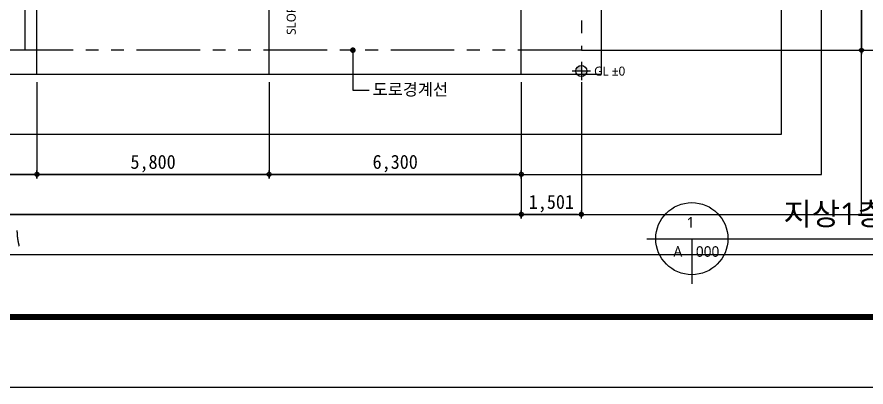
# Model space of a CAD drawing. Header units: millimetres. Extents: x 63000 to 126000, y 0 to 44550.
# Drawn here: x 93475 to 114688, y 0 to 9238 of the extents above; entities that cross this region are included whole.
import ezdxf
from ezdxf.enums import TextEntityAlignment as Align

# ---------------------------------------------------------------- set-up
doc = ezdxf.new("R2010")
doc.units = ezdxf.units.MM
doc.header["$LTSCALE"] = 100
doc.linetypes.add('CEN', pattern=[62, 60, -1, 0, -1])
doc.linetypes.add('PHANTOM2', pattern=[31.75, 15.875, -3.175, 3.175, -3.175, 3.175, -3.175])
for name, color, linetype in [('A-TITLE', 2, 'Continuous'), ('CEN', 1, 'CEN'), ('DIM', 7, 'Continuous'), ('FOR', 4, 'Continuous'), ('L1', 8, 'Continuous'), ('TEX', 3, 'Continuous'), ('TEXT', 3, 'Continuous'), ('대지경계선', 2, 'PHANTOM2')]:
    doc.layers.add(name, color=color, linetype=linetype)
doc.layers.add('dim2', color=7, linetype='Continuous', true_color=0xf2f2f2)
doc.styles.get("Standard").update_dxf_attribs({"font": 'Arial.ttf'})
doc.styles.add('돋움', font='')
doc.styles.add('맑은고딕', font='')
doc.styles.add('엑스포', font='')
doc.styles.get('돋움').set_extended_font_data('DotumChe')
doc.styles.get('맑은고딕').set_extended_font_data('Malgun Gothic')
doc.styles.get('엑스포').set_extended_font_data('Malgun Gothic')
doc.dimstyles.new('ISO-25', dxfattribs={"dimtxt": 2.5, "dimasz": 2.5, "dimexe": 1.25, "dimexo": 0.625, "dimtad": 1, "dimtxsty": 'Standard', "dimcen": 2.5, "dimadec": 0, "dimazin": 0, "dimtfac": 1, "dimtmove": 0, "dimatfit": 3, "dimfxl": 1, "dimarcsym": 0})

# ---------------------------------------------------------------- blocks, each defined once
blk = doc.blocks.new('Z_DOT')
at = {"layer": 'DIM', "color": 7}
for p, q in [((-1, 0), (1, 0)), ((0, -1), (0, 1))]:
    blk.add_line(p, q, dxfattribs=at)
for radius in [0.5, 0.25]:
    blk.add_circle((0, 0), radius, dxfattribs=at)
blk = doc.blocks.new('*D58')
at = {"layer": 'Defpoints', "color": 0, "transparency": 16777216}
for p in [(86875, 7809), (93975, 7809), (86875, 5309)]:
    blk.add_point(p, dxfattribs=at)
at = {"layer": 'DIM', "color": 6, "lineweight": -2, "transparency": 16777216}
for p, q in [((86875, 7609), (86875, 5309)), ((93975, 7609), (93975, 5309)), ((93875, 5309), (86975, 5309))]:
    blk.add_line(p, q, dxfattribs=at)
at = {"layer": 'DIM', "color": 6, "lineweight": -2, "transparency": 16777216, "xscale": 100, "yscale": 100, "zscale": 100, "rotation": 180}
blk.add_blockref('Z_DOT', (86875, 5309), dxfattribs=at)
at = {"layer": 'DIM', "color": 6, "lineweight": -2, "transparency": 16777216, "xscale": 100, "yscale": 100, "zscale": 100}
blk.add_blockref('Z_DOT', (93975, 5309), dxfattribs=at)
at = {"layer": 'DIM', "color": 0, "transparency": 16777216, "insert": (90425, 5577), "char_height": 350, "attachment_point": 5, "style": '돋움'}
blk.add_mtext('7,100', dxfattribs=at)
blk = doc.blocks.new('*D59')
at = {"layer": 'Defpoints', "color": 0, "transparency": 16777216}
for p in [(93975, 7809), (99775, 7809), (93975, 5309)]:
    blk.add_point(p, dxfattribs=at)
at = {"layer": 'DIM', "color": 6, "lineweight": -2, "transparency": 16777216}
for p, q in [((93975, 7609), (93975, 5309)), ((99775, 7609), (99775, 5309)), ((99675, 5309), (94075, 5309))]:
    blk.add_line(p, q, dxfattribs=at)
at = {"layer": 'DIM', "color": 6, "lineweight": -2, "transparency": 16777216, "xscale": 100, "yscale": 100, "zscale": 100, "rotation": 180}
blk.add_blockref('Z_DOT', (93975, 5309), dxfattribs=at)
at = {"layer": 'DIM', "color": 6, "lineweight": -2, "transparency": 16777216, "xscale": 100, "yscale": 100, "zscale": 100}
blk.add_blockref('Z_DOT', (99775, 5309), dxfattribs=at)
at = {"layer": 'DIM', "color": 0, "transparency": 16777216, "insert": (96875, 5577), "char_height": 350, "attachment_point": 5, "style": '돋움'}
blk.add_mtext('5,800', dxfattribs=at)
blk = doc.blocks.new('*D60')
at = {"layer": 'Defpoints', "color": 0, "transparency": 16777216}
for p in [(99775, 7809), (106075, 7809), (99775, 5309)]:
    blk.add_point(p, dxfattribs=at)
at = {"layer": 'DIM', "color": 6, "lineweight": -2, "transparency": 16777216}
for p, q in [((99775, 7609), (99775, 5309)), ((106075, 7609), (106075, 5309)), ((105975, 5309), (99875, 5309))]:
    blk.add_line(p, q, dxfattribs=at)
at = {"layer": 'DIM', "color": 6, "lineweight": -2, "transparency": 16777216, "xscale": 100, "yscale": 100, "zscale": 100, "rotation": 180}
blk.add_blockref('Z_DOT', (99775, 5309), dxfattribs=at)
at = {"layer": 'DIM', "color": 6, "lineweight": -2, "transparency": 16777216, "xscale": 100, "yscale": 100, "zscale": 100}
blk.add_blockref('Z_DOT', (106075, 5309), dxfattribs=at)
at = {"layer": 'DIM', "color": 0, "transparency": 16777216, "insert": (102925, 5577), "char_height": 350, "attachment_point": 5, "style": '돋움'}
blk.add_mtext('6,300', dxfattribs=at)
blk = doc.blocks.new('*D61')
at = {"layer": 'Defpoints', "color": 0, "transparency": 16777216}
for p in [(79075, 7809), (106075, 7809), (79075, 4309)]:
    blk.add_point(p, dxfattribs=at)
at = {"layer": 'DIM', "color": 6, "lineweight": -2, "transparency": 16777216}
for p, q in [((79075, 7609), (79075, 4309)), ((106075, 7609), (106075, 4309)), ((105975, 4309), (79175, 4309))]:
    blk.add_line(p, q, dxfattribs=at)
at = {"layer": 'DIM', "color": 6, "lineweight": -2, "transparency": 16777216, "xscale": 100, "yscale": 100, "zscale": 100, "rotation": 180}
blk.add_blockref('Z_DOT', (79075, 4309), dxfattribs=at)
at = {"layer": 'DIM', "color": 6, "lineweight": -2, "transparency": 16777216, "xscale": 100, "yscale": 100, "zscale": 100}
blk.add_blockref('Z_DOT', (106075, 4309), dxfattribs=at)
at = {"layer": 'DIM', "color": 0, "transparency": 16777216, "insert": (92575, 4577), "char_height": 350, "attachment_point": 5, "style": '돋움'}
blk.add_mtext('27,000', dxfattribs=at)
blk = doc.blocks.new('*D69')
at = {"layer": 'Defpoints', "color": 0, "transparency": 16777216}
for p in [(108075, 11809), (108075, 8409), (114575, 8409)]:
    blk.add_point(p, dxfattribs=at)
at = {"layer": 'DIM', "color": 6, "lineweight": -2, "transparency": 16777216}
for p, q in [((108275, 11809), (114575, 11809)), ((114575, 11709), (114575, 8509)), ((108275, 8409), (114575, 8409))]:
    blk.add_line(p, q, dxfattribs=at)
at = {"layer": 'DIM', "color": 6, "lineweight": -2, "transparency": 16777216, "xscale": 100, "yscale": 100, "zscale": 100}
for p, rotation in [((114575, 11809), 90), ((114575, 8409), 270)]:
    blk.add_blockref('Z_DOT', p, dxfattribs=dict(at, rotation=rotation))
at = {"layer": 'DIM', "color": 0, "transparency": 16777216, "insert": (114307, 10109), "char_height": 350, "attachment_point": 5, "rotation": 90, "style": '돋움'}
blk.add_mtext('3,400', dxfattribs=at)
blk = doc.blocks.new('*D74')
at = {"layer": 'Defpoints', "color": 0, "transparency": 16777216}
for p in [(106075, 7809), (107576, 7809), (106075, 4309)]:
    blk.add_point(p, dxfattribs=at)
at = {"layer": 'DIM', "color": 6, "lineweight": -2, "transparency": 16777216}
for p, q in [((106075, 7609), (106075, 4309)), ((107576, 7609), (107576, 4309)), ((107476, 4309), (106175, 4309))]:
    blk.add_line(p, q, dxfattribs=at)
at = {"layer": 'DIM', "color": 6, "lineweight": -2, "transparency": 16777216, "xscale": 100, "yscale": 100, "zscale": 100, "rotation": 180}
blk.add_blockref('Z_DOT', (106075, 4309), dxfattribs=at)
at = {"layer": 'DIM', "color": 6, "lineweight": -2, "transparency": 16777216, "xscale": 100, "yscale": 100, "zscale": 100}
blk.add_blockref('Z_DOT', (107576, 4309), dxfattribs=at)
at = {"layer": 'DIM', "color": 0, "transparency": 16777216, "insert": (106826, 4577), "char_height": 350, "attachment_point": 5, "style": '돋움'}
blk.add_mtext('1,501', dxfattribs=at)
blk = doc.blocks.new('A$C0DB842BB')
at = {"layer": 'FOR', "color": 1}
blk.add_lwpolyline([(63000, 0), (63000, 44550), (0, 44550), (0, 0)], close=True, dxfattribs=at)
at = {"layer": 'FOR', "color": 7, "const_width": 150}
blk.add_lwpolyline([(61688, 43250), (2187, 43250), (2187, 1750), (61688, 1750)], close=True, dxfattribs=at)

msp = doc.modelspace()

# ---------------------------------------------------------------- hatches: boundary and pattern name
at = {"layer": 'dim2'}
h = msp.add_hatch(color=7, dxfattribs=at)
h.paths.add_polyline_path([(107575.9, 8028.6, 0.4142136), (107437.9, 7890.5), (107575.9, 7890.5)])
h.paths.add_polyline_path([(107714, 7890.5), (107575.9, 7890.5), (107575.9, 7752.5, 0.4142136)])

# ---------------------------------------------------------------- linework, layer by layer
at = {"layer": 'A-TITLE', "color": 0}
for p, q in [((109210.9, 3703.3), (117885.2, 3703.3)), ((110335.9, 3703.3), (110335.9, 2578.3))]:
    msp.add_line(p, q, dxfattribs=at)
msp.add_circle((110335.9, 3703.3), 900, dxfattribs=at)
at = {"layer": 'CEN'}
for p, q in [((93975.2, 7809.1), (93975.2, 36909.1)), ((99775.2, 7809.1), (99775.2, 36909.1)), ((106075.2, 7809.1), (106075.2, 36909.1))]:
    msp.add_line(p, q, dxfattribs=at)
at = {"layer": 'Defpoints', "color": 26}
for points in [[(115575.2, 41409.1), (69575.2, 41409.1), (69575.2, 3309.1), (115575.2, 3309.1)], [(114575.2, 40409.1), (70575.2, 40409.1), (70575.2, 4309.1), (114575.2, 4309.1)], [(113575.2, 39409.1), (71575.2, 39409.1), (71575.2, 5309.1), (113575.2, 5309.1)], [(112575.2, 38409.1), (72575.2, 38409.1), (72575.2, 6309.1), (112575.2, 6309.1)], [(108075.2, 36909.1), (77075.2, 36909.1), (77075.2, 7809.1), (108075.2, 7809.1)]]:
    msp.add_lwpolyline(points, close=True, dxfattribs=at)
at = {"layer": 'DIM'}
msp.add_lwpolyline([(100537.2, 8409.1, 0, 62.5, 0), (100537.2, 8596.6, 0, 0, 0), (100535, 11509.1, 0, 0, 0)], format="xyseb", dxfattribs=at)
at = {"layer": 'dim2', "color": 7}
for p, q in [((101867.6, 8409.1), (101867.6, 7407.5)), ((107575.9, 8120.6), (107575.9, 7660.4)), ((107345.8, 7890.5), (107806.1, 7890.5)), ((101867.6, 7407.5), (102277.6, 7407.5))]:
    msp.add_line(p, q, dxfattribs=at)
at = {"layer": 'dim2', "const_width": 70}
msp.add_lwpolyline([(101901, 8419.9, -1), (101834.3, 8398.5, -1)], format="xyb", close=True, dxfattribs=at)
at = {"layer": 'dim2', "color": 7}
msp.add_circle((107575.9, 7890.5), 138.1, dxfattribs=at)
at = {"layer": 'L1'}
msp.add_line((93675.2, 11509.1), (93675.2, 8410.4), dxfattribs=at)
at = {"layer": '대지경계선', "linetype": 'PHANTOM2'}
msp.add_lwpolyline([(77538.5, 36237.5), (107577, 36455.8), (107575.9, 8409.1), (77533, 8409.1)], close=True, dxfattribs=at)
at = {"layer": '대지경계선', "color": 6, "linetype": 'PHANTOM2'}
msp.add_lwpolyline([(107575.9, 8409.1), (119963.1, 8409.1)], dxfattribs=at)
at = {"layer": '대지경계선', "color": 5, "linetype": 'PHANTOM2'}
msp.add_arc((94975.2, 3909.1), 1500, 180.00003, 195.10749, dxfattribs=at)

# ---------------------------------------------------------------- block references
at = {"layer": 'TEXT'}
msp.add_blockref('A$C0DB842BB', (63000, 0), dxfattribs=at)

# ---------------------------------------------------------------- texts
at = {"layer": 'A-TITLE', "style": '맑은고딕'}
msp.add_text('지상1층  평면도', height=562.5, dxfattribs=at).set_placement((117660.2, 3873.3), align=Align.BOTTOM_RIGHT)
at = {"layer": 'A-TITLE', "color": 0, "style": '맑은고딕'}
for s, p in [('1', (110304.3, 4109.7)), ('A', (109986.6, 3386.9)), ('000', (110729.8, 3382.7))]:
    msp.add_text(s, height=262.5, dxfattribs=at).set_placement(p, align=Align.MIDDLE_CENTER)
at = {"layer": 'dim2', "color": 7, "style": '엑스포'}
msp.add_text('GL %%P0', height=225, dxfattribs=at).set_placement((107893.8, 7774.4))
at = {"layer": 'TEX', "style": '맑은고딕'}
msp.add_text('SLOPE  1/25이하', height=225, rotation=90, dxfattribs=at).set_placement((100327.1, 9898.1), align=Align.MIDDLE_CENTER)
at = {"layer": 'TEXT', "color": 7, "style": '엑스포'}
msp.add_text('도로경계선', height=300, dxfattribs=at).set_placement((102361.8, 7279.1))

# ---------------------------------------------------------------- dimensions: what is measured, and where the dimension line sits
at = {"layer": 'DIM'}
for base, p1, p2, angle, picture, middle in [((114575.2, 8409.1), (108075.2, 11809.1), (108075.2, 8409.1), 270, '*D69', (114306.9, 10109.1)), ((79075.2, 4309.1), (106075.2, 7809.1), (79075.2, 7809.1), 180, '*D61', (92575.2, 4577.5)), ((86875.2, 5309.1), (93975.2, 7809.1), (86875.2, 7809.1), 180, '*D58', (90425.2, 5577.5)), ((93975.2, 5309.1), (99775.2, 7809.1), (93975.2, 7809.1), 180, '*D59', (96875.2, 5577.5)), ((99775.2, 5309.1), (106075.2, 7809.1), (99775.2, 7809.1), 180, '*D60', (102925.2, 5577.5)), ((106075.2, 4309.1), (107575.9, 7809.1), (106075.2, 7809.1), 180, '*D74', (106825.6, 4577.5))]:
    dim = msp.add_linear_dim(base=base, p1=p1, p2=p2, angle=angle, dimstyle='ISO-25', override={"dimscale": 100, "dimtxt": 3.5, "dimasz": 1, "dimexe": 0, "dimexo": 2, "dimgap": 0.6, "dimdec": 0, "dimlunit": 6, "dimtxsty": '돋움', "dimblk1": 'Z_DOT', "dimblk2": 'Z_DOT', "dimsah": 1, "dimclrd": 6, "dimclre": 6, "dimtix": 1}, dxfattribs=at)
    dim.commit()
    dim.dimension.update_dxf_attribs({"geometry": picture, "text_midpoint": middle})

doc.saveas('drawing.dxf')
